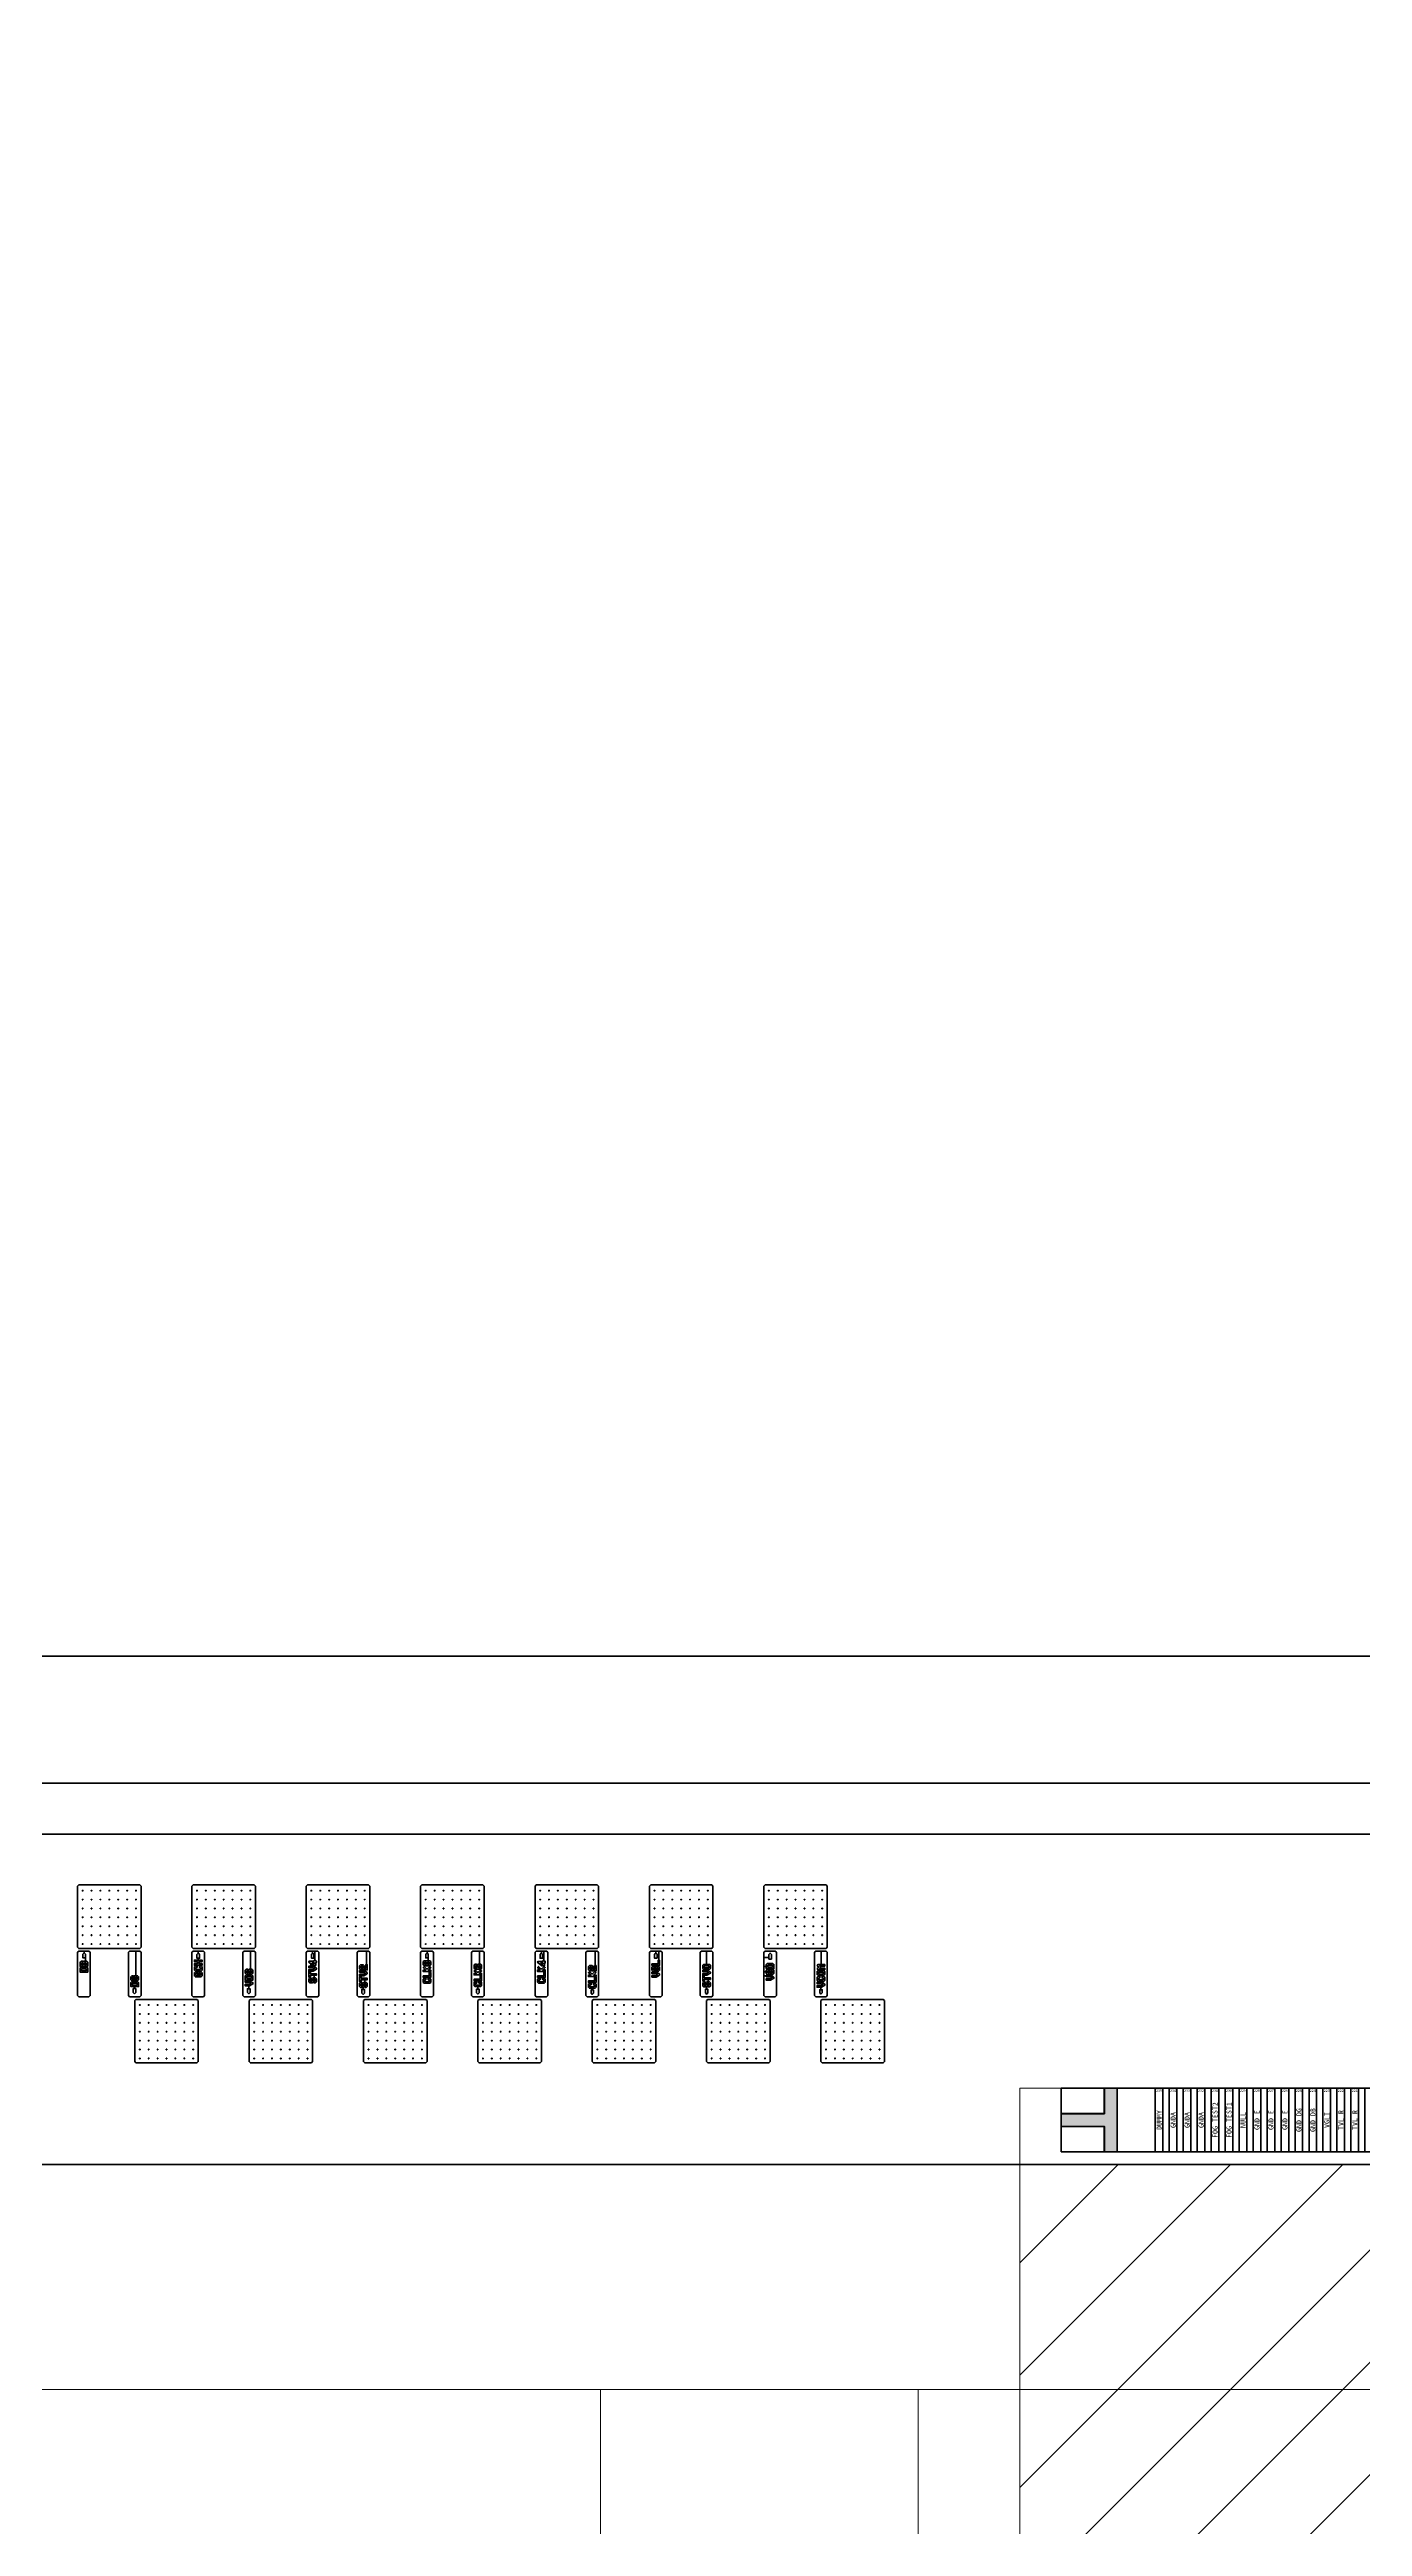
# Model space of a CAD drawing. Header units: inches. Extents: x 240 to 1407, y -538 to -118.
# Drawn here: x 317.97 to 328.31, y -415.04 to -395.54 of the extents above; entities that cross this region are included whole.
import ezdxf
from ezdxf.enums import TextEntityAlignment as Align

# ---------------------------------------------------------------- set-up
doc = ezdxf.new("R2010")
doc.units = ezdxf.units.IN
doc.header["$LTSCALE"] = 1.21
doc.header["$MEASUREMENT"] = 0
doc.header["$PDMODE"] = 3
doc.header["$PDSIZE"] = 0.3125
doc.layers.get('0').update_dxf_attribs({"linetype": 'CONTINUOUS'})
doc.layers.get('Defpoints').update_dxf_attribs({"linetype": 'CONTINUOUS'})
for name, color, linetype, lineweight in [('2ITO.drawing', 4, 'CONTINUOUS', 100), ('FPC', 40, 'CONTINUOUS', 20), ('GATE.drawing', 3, 'CONTINUOUS', 100), ('LABEL.drawing', 7, 'CONTINUOUS', 100), ('PVX.drawing', 8, 'CONTINUOUS', 100), ('TFT_line.drawing', 3, 'CONTINUOUS', 100)]:
    doc.layers.add(name, color=color, linetype=linetype, lineweight=lineweight)
doc.layers.add('标 注', color=3, linetype='CONTINUOUS')
doc.styles.get("Standard").update_dxf_attribs({"font": 'txt', "width": 0.8})
doc.styles.add('仿宋', font='', dxfattribs={"height": 2.5})
doc.styles.get('仿宋').set_extended_font_data('FangSong_GB2312')
doc.dimstyles.new('HC-1', dxfattribs={"dimtxt": 2.5, "dimasz": 1.5, "dimexe": 0.5, "dimexo": 0.5, "dimgap": 0.9, "dimtad": 0, "dimzin": 0, "dimdsep": 46, "dimtxsty": '仿宋', "dimcen": 0.5, "dimclrd": 3, "dimclre": 3, "dimclrt": 3, "dimazin": 0, "dimtfac": 1, "dimtmove": 0, "dimatfit": 3, "dimfxl": 1, "dimtolj": 1, "dimtzin": 0, "dimarcsym": 0})

# ---------------------------------------------------------------- blocks, each defined once
blk = doc.blocks.new('*D207')
at = {"color": 0, "lineweight": -2}
for p, q in [((310.427, -414.458), (287.151, -414.458)), ((287.651, -415.958), (287.651, -417.17)), ((287.651, -439.228), (287.651, -438.017)), ((329.025, -440.728), (287.151, -440.728))]:
    blk.add_line(p, q, dxfattribs=at)
at = {"color": 0}
for points in [[(287.401, -415.958), (287.901, -415.958), (287.651, -414.458)], [(287.401, -439.228), (287.901, -439.228), (287.651, -440.728)]]:
    blk.add_solid(points, dxfattribs=at)
at = {"layer": 'Defpoints', "color": 0}
for p in [(287.651, -414.458), (310.927, -414.458), (329.525, -440.728)]:
    blk.add_point(p, dxfattribs=at)
at = {"color": 7, "lineweight": 5, "insert": (287.651, -427.593), "char_height": 2.5, "attachment_point": 5, "rotation": 90, "style": '仿宋'}
blk.add_mtext('\\A1;26.27%%P0.5', dxfattribs=at)
blk = doc.blocks.new('*D212')
at = {"color": 0, "lineweight": -2}
for p, q in [((309.575, -414.808), (309.575, -450.759)), ((329.325, -441.028), (329.325, -450.759)), ((309.575, -450.259), (308.075, -450.259)), ((327.825, -450.259), (311.075, -450.259))]:
    blk.add_line(p, q, dxfattribs=at)
at = {"color": 0}
for points in [[(311.075, -450.009), (311.075, -450.509), (309.575, -450.259)], [(327.825, -450.009), (327.825, -450.509), (329.325, -450.259)]]:
    blk.add_solid(points, dxfattribs=at)
at = {"layer": 'Defpoints', "color": 0}
for p in [(309.575, -414.308), (329.325, -440.528), (309.575, -450.259)]:
    blk.add_point(p, dxfattribs=at)
at = {"color": 7, "lineweight": 5, "insert": (297.889, -450.259), "char_height": 2.5, "attachment_point": 5, "style": '仿宋'}
blk.add_mtext('\\A1;19.75%%P0.5', dxfattribs=at)
blk = doc.blocks.new('fpc_mark')
h = blk.add_hatch(color=3)
h.dxf.hatch_style = 1
h.paths.add_polyline_path([(0.34, 0.3017), (0, 0.3017), (0, 0.2), (0.34, 0.2), (0.34, 0), (0.4417, 0), (0.4417, 0.5017), (0.34, 0.5017)])
at = {"layer": 'GATE.drawing', "color": 3, "linetype": 'Continuous', "lineweight": 100}
blk.add_lwpolyline([(0.34, 0.3017), (0, 0.3017), (0, 0.2), (0.34, 0.2), (0.34, 0), (0.4417, 0), (0.4417, 0.5017), (0.34, 0.5017)], close=True, dxfattribs=at)
at = {"layer": 'TFT_line.drawing', "color": 3, "linetype": 'Continuous', "lineweight": 100}
blk.add_lwpolyline([(0.34085, 0.30085), (0.00085, 0.30085), (0.00085, 0.20085), (0.34085, 0.20085), (0.34085, 0.00085), (0.44085, 0.00085), (0.44085, 0.50085), (0.34085, 0.50085)], close=True, dxfattribs=at)
blk = doc.blocks.new('fpc_pin_dummy')
at = {"layer": '2ITO.drawing', "color": 4, "linetype": 'Continuous', "lineweight": 100}
blk.add_lwpolyline([(0, 0), (0.06, 0), (0.06, 0.5), (0, 0.5)], close=True, dxfattribs=at)
at = {"layer": 'TFT_line.drawing', "color": 3, "linetype": 'Continuous', "lineweight": 100}
blk.add_lwpolyline([(0, 0), (0.06, 0), (0.06, 0.5), (0, 0.5)], close=True, dxfattribs=at)
blk = doc.blocks.new('fpc_name')
at = {"layer": 'LABEL.drawing', "color": 7, "linetype": 'Continuous', "lineweight": 100}
for s, p in [('DUMMY', (0.03143, 0.22667)), ('GNDA', (0.14143, 0.22667)), ('GNDA', (0.25143, 0.22667)), ('GNDA', (0.36143, 0.22667)), ('FOG_TEST2', (0.47143, 0.22667)), ('FOG_TEST1', (0.58143, 0.22667)), ('NULL', (0.69143, 0.22667)), ('GND_E', (0.80143, 0.22667)), ('GND_E', (0.91143, 0.22667)), ('GND_E', (1.02143, 0.22667)), ('GND_DG', (1.13143, 0.22667)), ('GND_DB', (1.24143, 0.22667)), ('VGLI', (1.35143, 0.22667)), ('TVL_R', (1.46143, 0.22667)), ('TVL_R', (1.57143, 0.22667))]:
    blk.add_text(s, height=0.04, rotation=90, dxfattribs=at).set_placement(p, align=Align.MIDDLE_CENTER)
blk = doc.blocks.new('fpc_pin')
at = {"layer": 'TFT_line.drawing', "color": 3, "linetype": 'Continuous', "lineweight": 100}
blk.add_lwpolyline([(0, 0), (0.06, 0), (0.06, 0.5), (0, 0.5)], close=True, dxfattribs=at)
blk = doc.blocks.new('fpc_all')
at = {"layer": 'TFT_line.drawing', "color": 3, "linetype": 'Continuous', "lineweight": 100}
blk.add_lwpolyline([(-0.73658, 0), (26.54342, 0), (26.54342, 0.5), (-0.73658, 0.5)], close=True, dxfattribs=at)
at = {"color": 1, "linetype": 'Continuous', "lineweight": 100}
for name, p in [('fpc_mark', (-0.73743, -0.00085)), ('fpc_name', (0.00249, 0.02333)), ('fpc_pin_dummy', (0.66342, 0))]:
    blk.add_blockref(name, p, dxfattribs=at)
at = {"color": 1, "linetype": 'Continuous', "lineweight": 100, "row_count": 1, "row_spacing": 0.4, "column_spacing": 0.11}
for p, column_count in [((0.00342, 0), 6), ((0.77342, 0), 221)]:
    blk.add_blockref('fpc_pin', p, dxfattribs=dict(at, column_count=column_count))
at = {"layer": 'LABEL.drawing', "color": 7, "linetype": 'Continuous', "lineweight": 100}
for s, p in [('235', (0.03322, 0.4818)), ('234', (0.14322, 0.4818)), ('233', (0.25322, 0.4818)), ('232', (0.36322, 0.4818)), ('231', (0.47322, 0.4818)), ('230', (0.58322, 0.4818)), ('229', (0.69322, 0.4818)), ('228', (0.80322, 0.4818)), ('227', (0.91322, 0.4818)), ('226', (1.02322, 0.4818)), ('225', (1.13322, 0.4818)), ('224', (1.24322, 0.4818)), ('223', (1.35322, 0.4818)), ('222', (1.46322, 0.4818)), ('221', (1.57322, 0.4818))]:
    blk.add_text(s, height=0.02, dxfattribs=at).set_placement(p, align=Align.MIDDLE_CENTER)
blk = doc.blocks.new('pvx_hole_4x4')
at = {"layer": 'PVX.drawing', "color": 8, "linetype": 'Continuous', "lineweight": 100}
blk.add_lwpolyline([(0.0038, 0), (0.004, 0.0002), (0.004, 0.0038), (0.0038, 0.004), (0.0002, 0.004), (0, 0.0038), (0, 0.0002), (0.0002, 0)], close=True, dxfattribs=at)
blk = doc.blocks.new('et_pad_unit')
at = {"layer": '2ITO.drawing', "color": 4, "linetype": 'Continuous', "lineweight": 100}
blk.add_lwpolyline([(0, 0.01), (0.01, 0), (0.49, 0), (0.5, 0.01), (0.5, 0.49), (0.49, 0.5), (0.01, 0.5), (0, 0.49)], close=True, dxfattribs=at)
at = {"layer": 'GATE.drawing', "color": 3, "linetype": 'Continuous', "lineweight": 100}
blk.add_lwpolyline([(0.49, 0.5), (0.01, 0.5), (0, 0.49), (0, 0.01), (0.01, 0), (0.49, 0), (0.5, 0.01), (0.5, 0.49)], close=True, dxfattribs=at)
at = {"color": 1, "linetype": 'Continuous', "lineweight": 100, "row_count": 7, "column_count": 7, "row_spacing": 0.07, "column_spacing": 0.07}
blk.add_blockref('pvx_hole_4x4', (0.038, 0.033), dxfattribs=at)
blk = doc.blocks.new('et_all')
at = {"color": 1, "linetype": 'Continuous', "lineweight": 100, "row_count": 1, "column_count": 7, "row_spacing": 0.35, "column_spacing": 0.9}
for p in [(1.8, 0.75), (2.25, -0.15)]:
    blk.add_blockref('et_pad_unit', p, dxfattribs=at)
blk = doc.blocks.new('et_name_left')
at = {"layer": 'GATE.drawing', "color": 3, "linetype": 'Continuous', "lineweight": 100}
for points in [[(1.8, 0.01), (1.81, 0), (1.89, 0), (1.9, 0.01), (1.9, 0.35), (1.89, 0.36), (1.85233, 0.36), (1.85233, 0.3455), (1.85289, 0.3455), (1.863, 0.33539), (1.863, 0.28029), (1.87248, 0.28029), (1.88, 0.27277), (1.88, 0.24029), (1.85, 0.24029), (1.85, 0.23429), (1.87248, 0.23429), (1.88, 0.22677), (1.88, 0.19429), (1.82, 0.19429), (1.82, 0.22677), (1.82752, 0.23429), (1.85, 0.23429), (1.85, 0.24029), (1.82, 0.24029), (1.82, 0.27277), (1.82752, 0.28029), (1.84648, 0.28029), (1.85, 0.27677), (1.85352, 0.28029), (1.863, 0.28029), (1.863, 0.3055), (1.843, 0.3055), (1.843, 0.33568), (1.85282, 0.3455), (1.85233, 0.3455), (1.85233, 0.36), (1.81, 0.36), (1.8, 0.35)], [(1.842, 0.26829), (1.834, 0.26829), (1.832, 0.26629), (1.832, 0.25229), (1.844, 0.25229), (1.844, 0.26629)], [(1.86752, 0.22229), (1.83248, 0.22229), (1.832, 0.22181), (1.832, 0.20629), (1.868, 0.20629), (1.868, 0.22181)], [(1.866, 0.26829), (1.858, 0.26829), (1.856, 0.26629), (1.856, 0.25229), (1.868, 0.25229), (1.868, 0.26629)], [(2.2, 0.01), (2.21, 0), (2.29, 0), (2.3, 0.01), (2.3, 0.35), (2.29, 0.36), (2.2592, 0.36), (2.2592, 0.166), (2.2724, 0.166), (2.28, 0.1584), (2.28, 0.1336), (2.2724, 0.126), (2.25, 0.126), (2.25, 0.12), (2.27248, 0.12), (2.28, 0.11248), (2.28, 0.08), (2.24913, 0.08), (2.24913, 0.06527), (2.25867, 0.06527), (2.25867, 0.03404), (2.24844, 0.02381), (2.24821, 0.02381), (2.23867, 0.03335), (2.23867, 0.06527), (2.24913, 0.06527), (2.24913, 0.08), (2.22, 0.08), (2.22, 0.11248), (2.22752, 0.12), (2.25, 0.12), (2.25, 0.126), (2.2276, 0.126), (2.22, 0.1336), (2.22, 0.1584), (2.2276, 0.166), (2.24, 0.166), (2.24, 0.154), (2.2324, 0.154), (2.232, 0.1536), (2.232, 0.1384), (2.2324, 0.138), (2.2676, 0.138), (2.268, 0.1384), (2.268, 0.1536), (2.2676, 0.154), (2.258, 0.154), (2.258, 0.146), (2.246, 0.146), (2.246, 0.166), (2.2592, 0.166), (2.2592, 0.36), (2.21, 0.36), (2.2, 0.35)], [(2.7, 0.01), (2.71, 0), (2.79, 0), (2.8, 0.01), (2.8, 0.35), (2.79, 0.36), (2.75, 0.36), (2.75, 0.34424), (2.76, 0.33424), (2.76, 0.30376), (2.75, 0.30376), (2.75, 0.28876), (2.78, 0.28876), (2.78, 0.27676), (2.756, 0.27676), (2.756, 0.26076), (2.78, 0.26076), (2.78, 0.24876), (2.76574, 0.24876), (2.76574, 0.24276), (2.77248, 0.24276), (2.78, 0.23524), (2.78, 0.21026), (2.7725, 0.20276), (2.7592, 0.20276), (2.7592, 0.19676), (2.7724, 0.19676), (2.78, 0.18916), (2.78, 0.16436), (2.7724, 0.15676), (2.7276, 0.15676), (2.72, 0.16436), (2.72, 0.18916), (2.7276, 0.19676), (2.74, 0.19676), (2.74, 0.18476), (2.7324, 0.18476), (2.732, 0.18436), (2.732, 0.16916), (2.7324, 0.16876), (2.7676, 0.16876), (2.768, 0.16916), (2.768, 0.18436), (2.7676, 0.18476), (2.758, 0.18476), (2.758, 0.17676), (2.746, 0.17676), (2.746, 0.19676), (2.7592, 0.19676), (2.7592, 0.20276), (2.7275, 0.20276), (2.72, 0.21026), (2.72, 0.23524), (2.72752, 0.24276), (2.741, 0.24276), (2.741, 0.23076), (2.73248, 0.23076), (2.732, 0.23028), (2.732, 0.21526), (2.7325, 0.21476), (2.7675, 0.21476), (2.768, 0.21526), (2.768, 0.23028), (2.76752, 0.23076), (2.759, 0.23076), (2.759, 0.24276), (2.76574, 0.24276), (2.76574, 0.24876), (2.72, 0.24876), (2.72, 0.26076), (2.744, 0.26076), (2.744, 0.27676), (2.72, 0.27676), (2.72, 0.28876), (2.75, 0.28876), (2.75, 0.30376), (2.73975, 0.30376), (2.73975, 0.33399), (2.75, 0.34424), (2.75, 0.36), (2.71, 0.36), (2.7, 0.35)], [(3.1, 0.01), (3.11, 0), (3.19, 0), (3.2, 0.01), (3.2, 0.35), (3.19, 0.36), (3.162, 0.36), (3.162, 0.21818), (3.1724, 0.21818), (3.18, 0.21058), (3.18, 0.18578), (3.1724, 0.17818), (3.162, 0.17818), (3.162, 0.19018), (3.1676, 0.19018), (3.168, 0.19058), (3.168, 0.20578), (3.1676, 0.20618), (3.1564, 0.20618), (3.156, 0.20578), (3.156, 0.18578), (3.15, 0.17978), (3.15, 0.17218), (3.17248, 0.17218), (3.18, 0.16466), (3.18, 0.13218), (3.1366, 0.13218), (3.1366, 0.12618), (3.1532, 0.12618), (3.18, 0.11058), (3.18, 0.10178), (3.1532, 0.08618), (3.14734, 0.08618), (3.14734, 0.06375), (3.15731, 0.06375), (3.15731, 0.03358), (3.14764, 0.02391), (3.1475, 0.02391), (3.13737, 0.03404), (3.13737, 0.06375), (3.14734, 0.06375), (3.14734, 0.08618), (3.12, 0.08618), (3.12, 0.09818), (3.15, 0.09818), (3.1636, 0.10618), (3.15, 0.11418), (3.12, 0.11418), (3.12, 0.12618), (3.1366, 0.12618), (3.1366, 0.13218), (3.12, 0.13218), (3.12, 0.16466), (3.12752, 0.17218), (3.15, 0.17218), (3.15, 0.17978), (3.1484, 0.17818), (3.1276, 0.17818), (3.12, 0.18578), (3.12, 0.21058), (3.1276, 0.21818), (3.138, 0.21818), (3.138, 0.20618), (3.1324, 0.20618), (3.132, 0.20578), (3.132, 0.19058), (3.1324, 0.19018), (3.1436, 0.19018), (3.144, 0.19058), (3.144, 0.21058), (3.1516, 0.21818), (3.162, 0.21818), (3.162, 0.36), (3.11, 0.36), (3.1, 0.35)], [(3.6, 0.01), (3.61, 0), (3.69, 0), (3.7, 0.01), (3.7, 0.35), (3.69, 0.36), (3.668, 0.36), (3.668, 0.28694), (3.674, 0.28694), (3.674, 0.28094), (3.68, 0.28094), (3.68, 0.26894), (3.674, 0.26894), (3.674, 0.24694), (3.65404, 0.24694), (3.6366, 0.25973), (3.6366, 0.24094), (3.6532, 0.24094), (3.68, 0.22534), (3.68, 0.21654), (3.6532, 0.20094), (3.626, 0.20094), (3.626, 0.19494), (3.632, 0.19494), (3.632, 0.18094), (3.68, 0.18094), (3.68, 0.16894), (3.662, 0.16894), (3.662, 0.14894), (3.6724, 0.14894), (3.68, 0.14134), (3.68, 0.11654), (3.6724, 0.10894), (3.662, 0.10894), (3.662, 0.12094), (3.6676, 0.12094), (3.668, 0.12134), (3.668, 0.13654), (3.6676, 0.13694), (3.6564, 0.13694), (3.656, 0.13654), (3.656, 0.11654), (3.6484, 0.10894), (3.6276, 0.10894), (3.62, 0.11654), (3.62, 0.14134), (3.6276, 0.14894), (3.638, 0.14894), (3.638, 0.13694), (3.6324, 0.13694), (3.632, 0.13654), (3.632, 0.12134), (3.6324, 0.12094), (3.6436, 0.12094), (3.644, 0.12134), (3.644, 0.14134), (3.6516, 0.14894), (3.662, 0.14894), (3.662, 0.16894), (3.632, 0.16894), (3.632, 0.15494), (3.62, 0.15494), (3.62, 0.19494), (3.626, 0.19494), (3.626, 0.20094), (3.62, 0.20094), (3.62, 0.21294), (3.65, 0.21294), (3.6636, 0.22094), (3.65, 0.22894), (3.62, 0.22894), (3.62, 0.24094), (3.6366, 0.24094), (3.6366, 0.25973), (3.62, 0.2719), (3.62296, 0.28094), (3.662, 0.28094), (3.662, 0.28694), (3.668, 0.28694), (3.668, 0.36), (3.65, 0.36), (3.65, 0.3445), (3.66, 0.3345), (3.66, 0.30445), (3.64, 0.30445), (3.64, 0.3345), (3.65, 0.3445), (3.65, 0.36), (3.61, 0.36), (3.6, 0.35)], [(3.64432, 0.26894), (3.65796, 0.25894), (3.662, 0.25894), (3.662, 0.26894)], [(4, 0.01), (4.01, 0), (4.09, 0), (4.1, 0.01), (4.1, 0.35), (4.09, 0.36), (4.074, 0.36), (4.074, 0.25176), (4.08, 0.25176), (4.08, 0.21176), (4.044, 0.21176), (4.044, 0.23928), (4.04352, 0.23976), (4.03248, 0.23976), (4.032, 0.23928), (4.032, 0.22424), (4.03248, 0.22376), (4.038, 0.22376), (4.038, 0.21176), (4.0366, 0.21176), (4.0366, 0.20576), (4.0532, 0.20576), (4.08, 0.19016), (4.08, 0.18136), (4.0532, 0.16576), (4.026, 0.16576), (4.026, 0.15976), (4.032, 0.15976), (4.032, 0.14576), (4.08, 0.14576), (4.08, 0.13376), (4.062, 0.13376), (4.062, 0.11376), (4.0724, 0.11376), (4.08, 0.10616), (4.08, 0.08136), (4.0724, 0.07376), (4.062, 0.07376), (4.062, 0.08576), (4.0676, 0.08576), (4.068, 0.08616), (4.068, 0.10136), (4.0676, 0.10176), (4.0564, 0.10176), (4.056, 0.10136), (4.056, 0.08136), (4.0484, 0.07376), (4.04778, 0.07376), (4.04778, 0.05865), (4.05714, 0.05865), (4.05714, 0.02899), (4.04732, 0.01917), (4.04703, 0.01917), (4.03714, 0.02906), (4.03714, 0.05865), (4.04778, 0.05865), (4.04778, 0.07376), (4.0276, 0.07376), (4.02, 0.08136), (4.02, 0.10616), (4.0276, 0.11376), (4.038, 0.11376), (4.038, 0.10176), (4.0324, 0.10176), (4.032, 0.10136), (4.032, 0.08616), (4.0324, 0.08576), (4.0436, 0.08576), (4.044, 0.08616), (4.044, 0.10616), (4.0516, 0.11376), (4.062, 0.11376), (4.062, 0.13376), (4.032, 0.13376), (4.032, 0.11976), (4.02, 0.11976), (4.02, 0.15976), (4.026, 0.15976), (4.026, 0.16576), (4.02, 0.16576), (4.02, 0.17776), (4.05, 0.17776), (4.0636, 0.18576), (4.05, 0.19376), (4.02, 0.19376), (4.02, 0.20576), (4.0366, 0.20576), (4.0366, 0.21176), (4.02752, 0.21176), (4.02, 0.21928), (4.02, 0.24424), (4.02752, 0.25176), (4.04848, 0.25176), (4.056, 0.24424), (4.056, 0.22376), (4.068, 0.22376), (4.068, 0.25176), (4.074, 0.25176), (4.074, 0.36), (4.01, 0.36), (4, 0.35)], [(4.5, 0.01), (4.51, 0), (4.59, 0), (4.6, 0.01), (4.6, 0.35), (4.59, 0.36), (4.55, 0.36), (4.55, 0.34485), (4.56, 0.33485), (4.56, 0.28414), (4.57248, 0.28414), (4.58, 0.27662), (4.58, 0.25166), (4.57248, 0.24414), (4.57152, 0.24414), (4.57152, 0.23814), (4.58, 0.22966), (4.56048, 0.21014), (4.58, 0.21014), (4.58, 0.19814), (4.574, 0.19814), (4.574, 0.19214), (4.58, 0.19214), (4.58, 0.15214), (4.56574, 0.15214), (4.56574, 0.14614), (4.57248, 0.14614), (4.58, 0.13862), (4.58, 0.11364), (4.5725, 0.10614), (4.5275, 0.10614), (4.52, 0.11364), (4.52, 0.13862), (4.52752, 0.14614), (4.541, 0.14614), (4.541, 0.13414), (4.53248, 0.13414), (4.532, 0.13366), (4.532, 0.11864), (4.5325, 0.11814), (4.5675, 0.11814), (4.568, 0.11864), (4.568, 0.13366), (4.56752, 0.13414), (4.559, 0.13414), (4.559, 0.14614), (4.56574, 0.14614), (4.56574, 0.15214), (4.52, 0.15214), (4.52, 0.16414), (4.568, 0.16414), (4.568, 0.19214), (4.574, 0.19214), (4.574, 0.19814), (4.52, 0.19814), (4.52, 0.21014), (4.53952, 0.21014), (4.52, 0.22966), (4.52848, 0.23814), (4.54648, 0.22014), (4.55352, 0.22014), (4.57152, 0.23814), (4.57152, 0.24414), (4.55152, 0.24414), (4.55, 0.24566), (4.54848, 0.24414), (4.52752, 0.24414), (4.52, 0.25166), (4.52, 0.27662), (4.52752, 0.28414), (4.54848, 0.28414), (4.55, 0.28262), (4.55152, 0.28414), (4.56, 0.28414), (4.56, 0.30629), (4.54, 0.30629), (4.54, 0.33462), (4.55, 0.34462), (4.55, 0.36), (4.51, 0.36), (4.5, 0.35)], [(4.54352, 0.27214), (4.53248, 0.27214), (4.532, 0.27166), (4.532, 0.25662), (4.53248, 0.25614), (4.54352, 0.25614), (4.544, 0.25662), (4.544, 0.27166)], [(4.56752, 0.27214), (4.55648, 0.27214), (4.556, 0.27166), (4.556, 0.25662), (4.55648, 0.25614), (4.56752, 0.25614), (4.568, 0.25662), (4.568, 0.27166)], [(4.9, 0.01), (4.91, 0), (4.99, 0), (5, 0.01), (5, 0.35), (4.99, 0.36), (4.962, 0.36), (4.962, 0.25776), (4.97248, 0.25776), (4.98, 0.25024), (4.98, 0.22528), (4.97248, 0.21776), (4.97152, 0.21776), (4.97152, 0.21176), (4.98, 0.20328), (4.96048, 0.18376), (4.98, 0.18376), (4.98, 0.17176), (4.974, 0.17176), (4.974, 0.16576), (4.98, 0.16576), (4.98, 0.12576), (4.96574, 0.12576), (4.96574, 0.11976), (4.97248, 0.11976), (4.98, 0.11224), (4.98, 0.08726), (4.9725, 0.07976), (4.94992, 0.07976), (4.94992, 0.06077), (4.95971, 0.06077), (4.95971, 0.03159), (4.94937, 0.02125), (4.94932, 0.02125), (4.93971, 0.03086), (4.93971, 0.06077), (4.94992, 0.06077), (4.94992, 0.07976), (4.9275, 0.07976), (4.92, 0.08726), (4.92, 0.11224), (4.92752, 0.11976), (4.941, 0.11976), (4.941, 0.10776), (4.93248, 0.10776), (4.932, 0.10728), (4.932, 0.09226), (4.9325, 0.09176), (4.9675, 0.09176), (4.968, 0.09226), (4.968, 0.10728), (4.96752, 0.10776), (4.959, 0.10776), (4.959, 0.11976), (4.96574, 0.11976), (4.96574, 0.12576), (4.92, 0.12576), (4.92, 0.13776), (4.968, 0.13776), (4.968, 0.16576), (4.974, 0.16576), (4.974, 0.17176), (4.92, 0.17176), (4.92, 0.18376), (4.93952, 0.18376), (4.92, 0.20328), (4.92848, 0.21176), (4.94648, 0.19376), (4.95352, 0.19376), (4.97152, 0.21176), (4.97152, 0.21776), (4.92752, 0.21776), (4.92, 0.22528), (4.92, 0.25024), (4.92752, 0.25776), (4.938, 0.25776), (4.938, 0.24576), (4.93248, 0.24576), (4.932, 0.24528), (4.932, 0.23024), (4.93248, 0.22976), (4.944, 0.22976), (4.944, 0.25024), (4.95152, 0.25776), (4.962, 0.25776), (4.962, 0.36), (4.91, 0.36), (4.9, 0.35)], [(4.96752, 0.24576), (4.95648, 0.24576), (4.956, 0.24528), (4.956, 0.22976), (4.96752, 0.22976), (4.968, 0.23024), (4.968, 0.24528)], [(5.4, 0.01), (5.41, 0), (5.49, 0), (5.5, 0.01), (5.5, 0.35), (5.49, 0.36), (5.468, 0.36), (5.468, 0.2849), (5.474, 0.2849), (5.474, 0.2789), (5.48, 0.2789), (5.48, 0.2669), (5.474, 0.2669), (5.474, 0.2449), (5.47152, 0.2449), (5.47152, 0.2389), (5.48, 0.23042), (5.46048, 0.2109), (5.48, 0.2109), (5.48, 0.1989), (5.474, 0.1989), (5.474, 0.1929), (5.48, 0.1929), (5.48, 0.1529), (5.46574, 0.1529), (5.46574, 0.1469), (5.47248, 0.1469), (5.48, 0.13938), (5.48, 0.1144), (5.4725, 0.1069), (5.4275, 0.1069), (5.42, 0.1144), (5.42, 0.13938), (5.42752, 0.1469), (5.441, 0.1469), (5.441, 0.1349), (5.43248, 0.1349), (5.432, 0.13442), (5.432, 0.1194), (5.4325, 0.1189), (5.4675, 0.1189), (5.468, 0.1194), (5.468, 0.13442), (5.46752, 0.1349), (5.459, 0.1349), (5.459, 0.1469), (5.46574, 0.1469), (5.46574, 0.1529), (5.42, 0.1529), (5.42, 0.1649), (5.468, 0.1649), (5.468, 0.1929), (5.474, 0.1929), (5.474, 0.1989), (5.42, 0.1989), (5.42, 0.2109), (5.43952, 0.2109), (5.42, 0.23042), (5.42848, 0.2389), (5.44648, 0.2209), (5.45352, 0.2209), (5.47152, 0.2389), (5.47152, 0.2449), (5.45404, 0.2449), (5.42404, 0.2669), (5.42, 0.26986), (5.42296, 0.2789), (5.462, 0.2789), (5.462, 0.2849), (5.468, 0.2849), (5.468, 0.36), (5.45, 0.36), (5.45, 0.3445), (5.46, 0.3345), (5.46, 0.30365), (5.44, 0.30365), (5.44, 0.3345), (5.45, 0.3445), (5.45, 0.36), (5.41, 0.36), (5.4, 0.35)], [(5.44432, 0.2669), (5.45796, 0.2569), (5.462, 0.2569), (5.462, 0.2669)], [(5.8, 0.01), (5.81, 0), (5.89, 0), (5.9, 0.01), (5.9, 0.35), (5.89, 0.36), (5.874, 0.36), (5.874, 0.24534), (5.88, 0.24534), (5.88, 0.20534), (5.87152, 0.20534), (5.87152, 0.19934), (5.88, 0.19086), (5.86048, 0.17134), (5.88, 0.17134), (5.88, 0.15934), (5.874, 0.15934), (5.874, 0.15334), (5.88, 0.15334), (5.88, 0.11334), (5.86574, 0.11334), (5.86574, 0.10734), (5.87248, 0.10734), (5.88, 0.09982), (5.88, 0.07484), (5.8725, 0.06734), (5.8502, 0.06734), (5.8502, 0.05349), (5.85901, 0.05349), (5.85901, 0.02736), (5.85064, 0.01899), (5.8414, 0.02822), (5.8414, 0.05349), (5.8502, 0.05349), (5.8502, 0.06734), (5.8275, 0.06734), (5.82, 0.07484), (5.82, 0.09982), (5.82752, 0.10734), (5.841, 0.10734), (5.841, 0.09534), (5.83248, 0.09534), (5.832, 0.09486), (5.832, 0.07984), (5.8325, 0.07934), (5.8675, 0.07934), (5.868, 0.07984), (5.868, 0.09486), (5.86752, 0.09534), (5.859, 0.09534), (5.859, 0.10734), (5.86574, 0.10734), (5.86574, 0.11334), (5.82, 0.11334), (5.82, 0.12534), (5.868, 0.12534), (5.868, 0.15334), (5.874, 0.15334), (5.874, 0.15934), (5.82, 0.15934), (5.82, 0.17134), (5.83952, 0.17134), (5.82, 0.19086), (5.82848, 0.19934), (5.84648, 0.18134), (5.85352, 0.18134), (5.87152, 0.19934), (5.87152, 0.20534), (5.844, 0.20534), (5.844, 0.23286), (5.84352, 0.23334), (5.83248, 0.23334), (5.832, 0.23286), (5.832, 0.21782), (5.83248, 0.21734), (5.838, 0.21734), (5.838, 0.20534), (5.82752, 0.20534), (5.82, 0.21286), (5.82, 0.23782), (5.82752, 0.24534), (5.84848, 0.24534), (5.856, 0.23782), (5.856, 0.21734), (5.868, 0.21734), (5.868, 0.24534), (5.874, 0.24534), (5.874, 0.36), (5.81, 0.36), (5.8, 0.35)], [(6.3, 0.01), (6.31, 0), (6.39, 0), (6.4, 0.01), (6.4, 0.35), (6.39, 0.36), (6.374, 0.36), (6.374, 0.28701), (6.38, 0.28701), (6.38, 0.24701), (6.3592, 0.24701), (6.3592, 0.24101), (6.3724, 0.24101), (6.38, 0.23341), (6.38, 0.20861), (6.3724, 0.20101), (6.3366, 0.20101), (6.3366, 0.19501), (6.3532, 0.19501), (6.38, 0.17941), (6.38, 0.17061), (6.3532, 0.15501), (6.32, 0.15501), (6.32, 0.16701), (6.35, 0.16701), (6.3636, 0.17501), (6.35, 0.18301), (6.32, 0.18301), (6.32, 0.19501), (6.3366, 0.19501), (6.3366, 0.20101), (6.3276, 0.20101), (6.32, 0.20861), (6.32, 0.23341), (6.3276, 0.24101), (6.34, 0.24101), (6.34, 0.22901), (6.3324, 0.22901), (6.332, 0.22861), (6.332, 0.21341), (6.3324, 0.21301), (6.3676, 0.21301), (6.368, 0.21341), (6.368, 0.22861), (6.3676, 0.22901), (6.358, 0.22901), (6.358, 0.22101), (6.346, 0.22101), (6.346, 0.24101), (6.3592, 0.24101), (6.3592, 0.24701), (6.32, 0.24701), (6.32, 0.25901), (6.368, 0.25901), (6.368, 0.28701), (6.374, 0.28701), (6.374, 0.36), (6.35, 0.36), (6.35, 0.3445), (6.36, 0.3345), (6.36, 0.3053), (6.34, 0.3053), (6.34, 0.3345), (6.35, 0.3445), (6.35, 0.36), (6.31, 0.36), (6.3, 0.35)], [(6.7, 0.01), (6.71, 0), (6.79, 0), (6.8, 0.01), (6.8, 0.35), (6.79, 0.36), (6.75, 0.36), (6.75, 0.25527), (6.77248, 0.25527), (6.78, 0.24775), (6.78, 0.22279), (6.77248, 0.21527), (6.7366, 0.21527), (6.7366, 0.20927), (6.7532, 0.20927), (6.78, 0.19367), (6.78, 0.18487), (6.7532, 0.16927), (6.726, 0.16927), (6.726, 0.16327), (6.732, 0.16327), (6.732, 0.14927), (6.78, 0.14927), (6.78, 0.13727), (6.762, 0.13727), (6.762, 0.11727), (6.7724, 0.11727), (6.78, 0.10967), (6.78, 0.08487), (6.7724, 0.07727), (6.762, 0.07727), (6.762, 0.08927), (6.7676, 0.08927), (6.768, 0.08967), (6.768, 0.10487), (6.7676, 0.10527), (6.7564, 0.10527), (6.756, 0.10487), (6.756, 0.08487), (6.74871, 0.07758), (6.74871, 0.05951), (6.76045, 0.05951), (6.76045, 0.03116), (6.75071, 0.02142), (6.75058, 0.02142), (6.74045, 0.03155), (6.74045, 0.05951), (6.74871, 0.05951), (6.74871, 0.07758), (6.7484, 0.07727), (6.7276, 0.07727), (6.72, 0.08487), (6.72, 0.10967), (6.7276, 0.11727), (6.738, 0.11727), (6.738, 0.10527), (6.7324, 0.10527), (6.732, 0.10487), (6.732, 0.08967), (6.7324, 0.08927), (6.7436, 0.08927), (6.744, 0.08967), (6.744, 0.10967), (6.7516, 0.11727), (6.762, 0.11727), (6.762, 0.13727), (6.732, 0.13727), (6.732, 0.12327), (6.72, 0.12327), (6.72, 0.16327), (6.726, 0.16327), (6.726, 0.16927), (6.72, 0.16927), (6.72, 0.18127), (6.75, 0.18127), (6.7636, 0.18927), (6.75, 0.19727), (6.72, 0.19727), (6.72, 0.20927), (6.7366, 0.20927), (6.7366, 0.21527), (6.72752, 0.21527), (6.72, 0.22279), (6.72, 0.24775), (6.72752, 0.25527), (6.75, 0.25527), (6.75, 0.36), (6.71, 0.36), (6.7, 0.35)], [(6.76752, 0.24327), (6.73248, 0.24327), (6.732, 0.24279), (6.732, 0.22775), (6.73248, 0.22727), (6.76752, 0.22727), (6.768, 0.22775), (6.768, 0.24279)], [(7.29, 0), (7.3, 0.01), (7.3, 0.35), (7.29, 0.36), (7.21, 0.36), (7.2, 0.35), (7.2, 0.308), (7.24, 0.308), (7.24, 0.33414), (7.25, 0.34414), (7.26, 0.33414), (7.26, 0.29733), (7.24, 0.29733), (7.24, 0.308), (7.2, 0.308), (7.2, 0.2382), (7.22, 0.2382), (7.22, 0.25444), (7.22752, 0.26196), (7.27248, 0.26196), (7.28, 0.25444), (7.28, 0.22196), (7.22, 0.22196), (7.22, 0.2382), (7.2, 0.2382), (7.2, 0.19596), (7.22, 0.19596), (7.22, 0.20836), (7.2276, 0.21596), (7.238, 0.21596), (7.238, 0.20396), (7.2324, 0.20396), (7.232, 0.20356), (7.232, 0.18836), (7.2324, 0.18796), (7.2436, 0.18796), (7.244, 0.18836), (7.244, 0.20836), (7.2516, 0.21596), (7.2724, 0.21596), (7.28, 0.20836), (7.28, 0.18356), (7.2724, 0.17596), (7.262, 0.17596), (7.262, 0.18796), (7.2676, 0.18796), (7.268, 0.18836), (7.268, 0.20356), (7.2676, 0.20396), (7.2564, 0.20396), (7.256, 0.20356), (7.256, 0.18356), (7.2484, 0.17596), (7.2276, 0.17596), (7.22, 0.18356), (7.22, 0.19596), (7.2, 0.19596), (7.2, 0.16396), (7.22, 0.16396), (7.22, 0.16996), (7.2532, 0.16996), (7.28, 0.15436), (7.28, 0.14556), (7.2532, 0.12996), (7.22, 0.12996), (7.22, 0.14196), (7.25, 0.14196), (7.2636, 0.14996), (7.25, 0.15796), (7.22, 0.15796), (7.22, 0.16396), (7.2, 0.16396), (7.2, 0.01), (7.21, 0)], [(7.232, 0.23396), (7.268, 0.23396), (7.268, 0.24996), (7.232, 0.24996)], [(7.6, 0.01), (7.61, 0), (7.69, 0), (7.7, 0.01), (7.7, 0.35), (7.69, 0.36), (7.65205, 0.36), (7.65205, 0.25309), (7.68, 0.25309), (7.68, 0.24109), (7.6409, 0.24109), (7.6489, 0.23309), (7.6409, 0.22509), (7.68, 0.22509), (7.68, 0.21309), (7.65, 0.21309), (7.65, 0.20709), (7.6724, 0.20709), (7.68, 0.19949), (7.68, 0.17469), (7.6724, 0.16709), (7.66574, 0.16709), (7.66574, 0.16109), (7.67248, 0.16109), (7.68, 0.15357), (7.68, 0.12859), (7.6725, 0.12109), (7.6366, 0.12109), (7.6366, 0.11509), (7.6532, 0.11509), (7.68, 0.09949), (7.68, 0.09069), (7.6532, 0.07509), (7.64869, 0.07509), (7.64869, 0.05542), (7.66073, 0.05542), (7.66073, 0.03206), (7.65023, 0.02156), (7.65001, 0.02156), (7.64073, 0.03084), (7.64073, 0.05542), (7.64869, 0.05542), (7.64869, 0.07509), (7.62, 0.07509), (7.62, 0.08709), (7.65, 0.08709), (7.6636, 0.09509), (7.65, 0.10309), (7.62, 0.10309), (7.62, 0.11509), (7.6366, 0.11509), (7.6366, 0.12109), (7.6275, 0.12109), (7.62, 0.12859), (7.62, 0.15357), (7.62752, 0.16109), (7.641, 0.16109), (7.641, 0.14909), (7.63248, 0.14909), (7.632, 0.14861), (7.632, 0.13359), (7.6325, 0.13309), (7.6675, 0.13309), (7.668, 0.13359), (7.668, 0.14861), (7.66752, 0.14909), (7.659, 0.14909), (7.659, 0.16109), (7.66574, 0.16109), (7.66574, 0.16709), (7.6276, 0.16709), (7.62, 0.17469), (7.62, 0.19949), (7.6276, 0.20709), (7.65, 0.20709), (7.65, 0.21309), (7.6241, 0.21309), (7.6205, 0.22149), (7.6321, 0.23309), (7.6205, 0.24469), (7.6241, 0.25309), (7.65205, 0.25309), (7.65205, 0.36), (7.61, 0.36), (7.6, 0.35)], [(7.6676, 0.19509), (7.6324, 0.19509), (7.632, 0.19469), (7.632, 0.17949), (7.6324, 0.17909), (7.6676, 0.17909), (7.668, 0.17949), (7.668, 0.19469)], [(2.26752, 0.108), (2.23248, 0.108), (2.232, 0.10752), (2.232, 0.092), (2.268, 0.092), (2.268, 0.10752)], [(3.132, 0.14418), (3.168, 0.14418), (3.168, 0.16018), (3.132, 0.16018)]]:
    blk.add_lwpolyline(points, close=True, dxfattribs=at)
blk = doc.blocks.new('zw$7216')
at = {"layer": '2ITO.drawing', "linetype": 'Continuous', "lineweight": 100}
for points in [[(-28.98, -48.2), (28.98, -48.2), (28.98, 47.7), (-28.98, 47.7)], [(-28.98, -50.8), (28.98, -50.8), (28.98, 47.7), (-28.98, 47.7)], [(-28.08, -46.8), (28.08, -46.8), (28.08, 46.8), (-28.08, 46.8)]]:
    blk.add_lwpolyline(points, close=True, dxfattribs=at)
at = {"layer": '2ITO.drawing', "color": 6}
blk.add_lwpolyline([(-28.78, 47.5), (28.78, 47.5), (28.78, -47.8), (-28.78, -47.8)], close=True, dxfattribs=at)
at = {"layer": '2ITO.drawing', "linetype": 'Continuous', "lineweight": 100}
for name, p in [('et_all', (-23.18, -49.85)), ('et_name_left', (-23.18, -49.48)), ('fpc_all', (-12.903, -50.7))]:
    blk.add_blockref(name, p, dxfattribs=at)

msp = doc.modelspace()

# ---------------------------------------------------------------- hatches: boundary and pattern name
at = {"layer": '标 注', "lineweight": 5}
h = msp.add_hatch(dxfattribs=at)
h.set_pattern_fill('ANSI31', color=0, scale=5)
h.set_pattern_definition([(45, (-500.8056, -149.5499), (-0.44194174, 0.44194174), [])])
h.paths.add_polyline_path([(353.511, -419.346), (353.511, -414.458), (325.611, -414.458), (325.611, -418.846, -0.414214), (325.111, -419.346)])
h.paths.add_polyline_path([(353.511, -414.458), (353.511, -412.188), (325.611, -412.188), (325.611, -414.458)])
h.paths.add_polyline_path([(337.178, -417.377), (341.944, -417.377), (341.944, -415.455), (337.178, -415.455)], flags=24)

# ---------------------------------------------------------------- linework, layer by layer
at = {"color": 30, "linetype": 'Continuous', "lineweight": 5}
msp.add_lwpolyline([(324.811, -413.958), (324.811, -422.456), (324.211, -422.456, 1), (323.911, -422.456), (323.211, -422.456, 1), (322.911, -422.456), (322.311, -422.456), (322.311, -413.958)], format="xyb", dxfattribs=at)
at = {"layer": 'FPC', "color": 0, "lineweight": 5}
msp.add_line((317.572, -413.958), (361.577, -413.958), dxfattribs=at)
at = {"layer": 'FPC', "color": 30}
msp.add_lwpolyline([(322.311, -429.508), (328.825, -429.508, -0.414214), (329.325, -430.008), (329.325, -440.528, 0.414214), (329.525, -440.728), (349.625, -440.728, 0.414214), (349.825, -440.528), (349.825, -430.008, -0.414214), (350.325, -429.508), (360.073, -429.508, 0.414214), (360.573, -429.008), (360.573, -419.846, 0.414214), (360.073, -419.346), (354.011, -419.346, -0.414214), (353.511, -418.846), (353.511, -411.588), (325.611, -411.588), (325.611, -418.846, -0.414214), (325.111, -419.346), (322.311, -419.346, 0.414214), (321.811, -419.846), (321.811, -429.008, 0.414214)], format="xyb", close=True, dxfattribs=at)

# ---------------------------------------------------------------- block references
at = {"layer": '标 注', "color": 5}
msp.add_blockref('zw$7216', (339.575, -361.388), dxfattribs=at)

# ---------------------------------------------------------------- dimensions: what is measured, and where the dimension line sits
at = {"color": 3, "lineweight": 5}
dim = msp.add_linear_dim(base=(309.575, -450.259), p1=(329.325, -440.528), p2=(309.575, -414.308), text='<>%%P0.5', dimstyle='HC-1', override={"dimtxsty": '仿宋', "dimclrd": 0, "dimclre": 0, "dimclrt": 7, "dimfxl": 0.5, "dimarcsym": 2}, dxfattribs=at)
dim.commit()
dim.dimension.update_dxf_attribs({"geometry": '*D212', "text_midpoint": (297.889, -450.259)})
dim = msp.add_linear_dim(base=(287.651, -414.458), p1=(329.525, -440.728), p2=(310.927, -414.458), angle=90, text='<>%%P0.5', dimstyle='HC-1', override={"dimclrd": 0, "dimclre": 0, "dimclrt": 7, "dimfxl": 0.5, "dimarcsym": 2}, dxfattribs=at)
dim.commit()
dim.dimension.update_dxf_attribs({"geometry": '*D207', "text_midpoint": (287.651, -427.593), "dimtype": 160})

doc.saveas('drawing.dxf')
